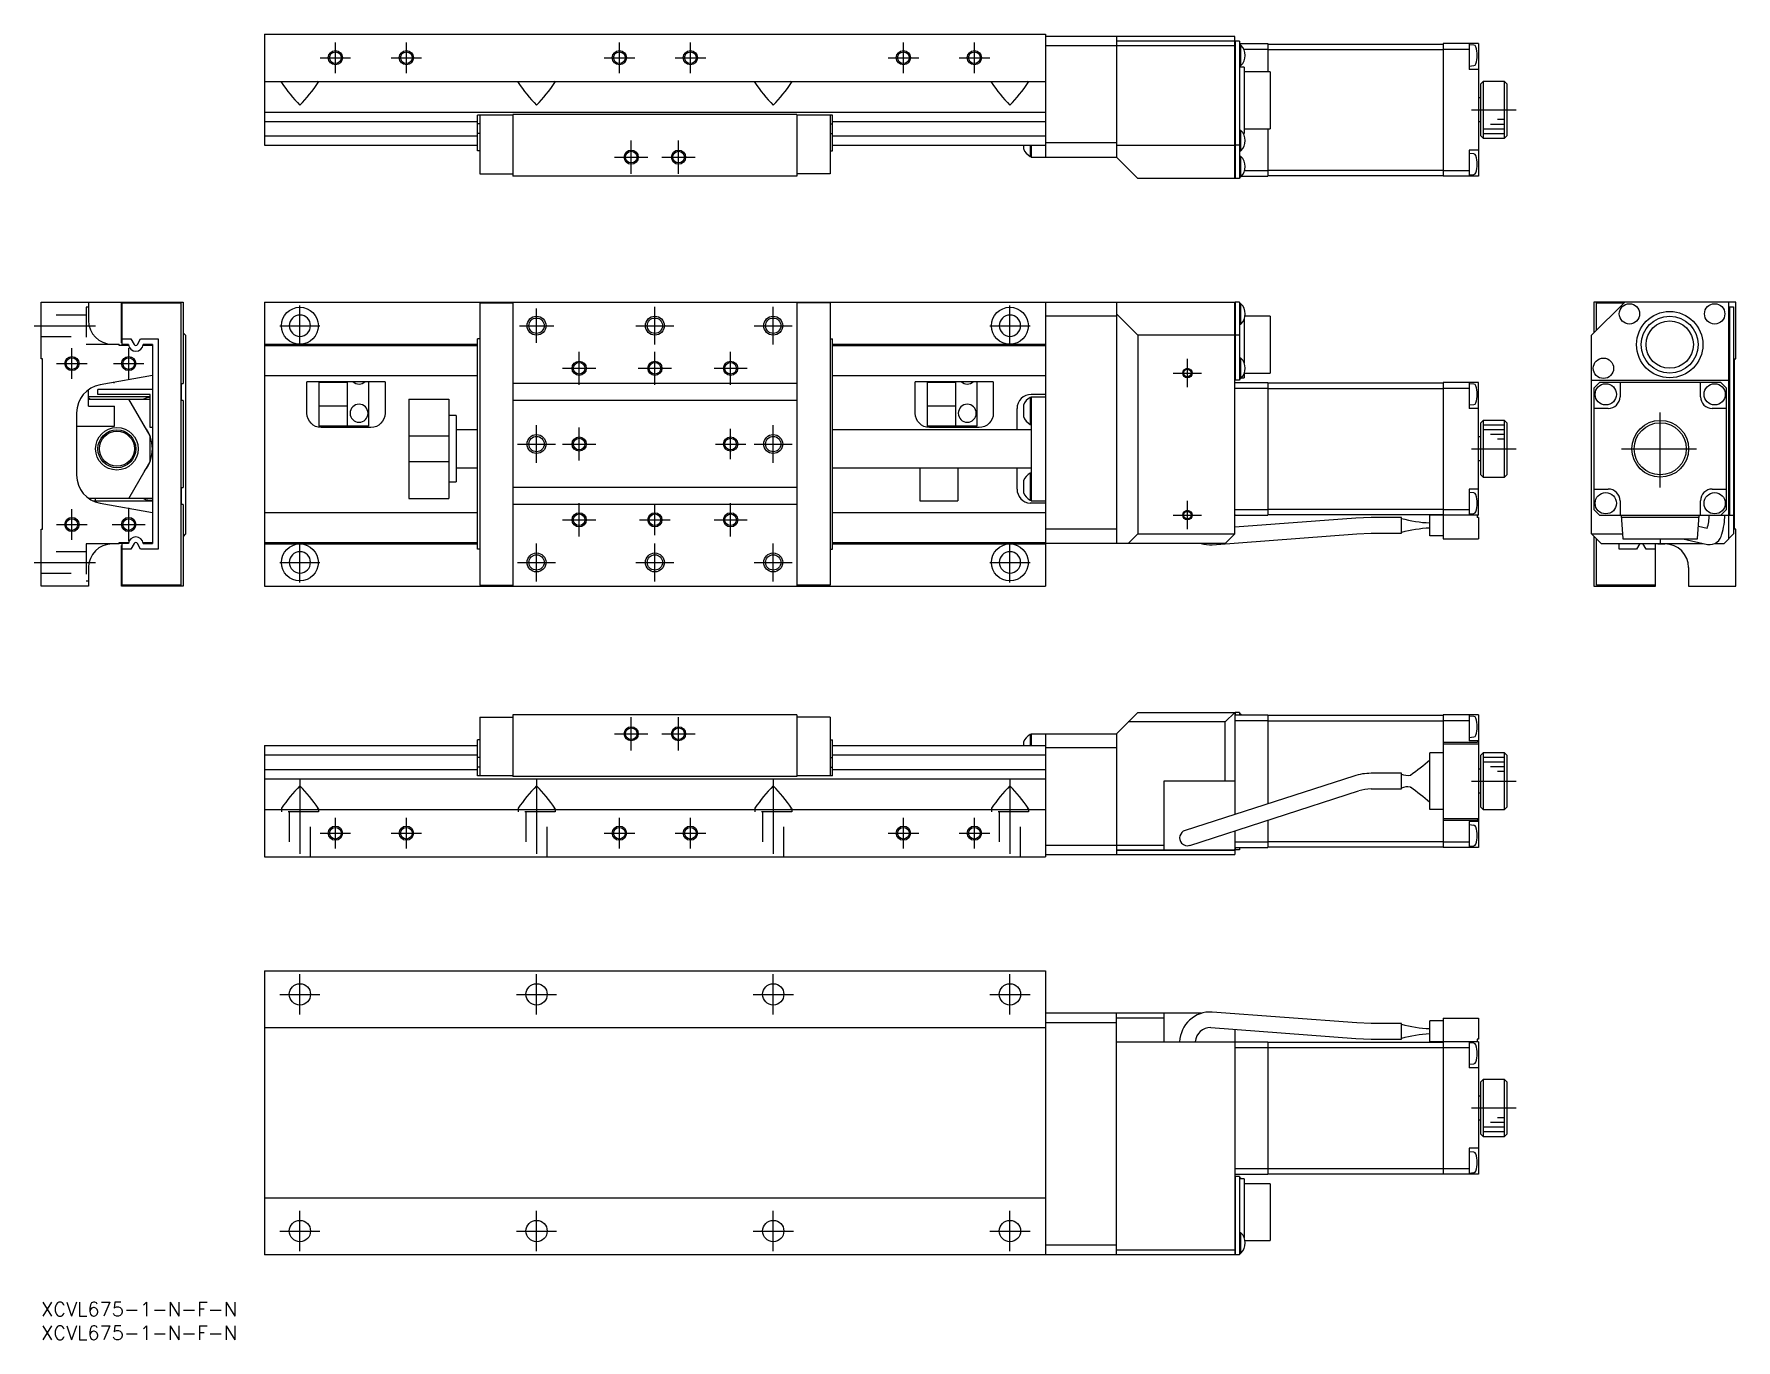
# Model space of a CAD drawing. Extents: x -2 to 358, y -8 to 268.
import ezdxf

# ---------------------------------------------------------------- set-up
doc = ezdxf.new("R2010")
doc.units = 0
doc.header["$LTSCALE"] = 0.5
doc.linetypes.add('CENTER', pattern=[50.8, 31.75, -6.35, 6.35, -6.35])
doc.linetypes.add('DASHED', pattern=[19.05, 12.7, -6.35])
for name, color, linetype in [('MSM_CENTER', 1, 'CENTER'), ('MSM_CONTINUOUS', 7, 'CONTINUOUS'), ('MSM_DASHED', 4, 'DASHED'), ('MSM_NARROW', 5, 'CONTINUOUS'), ('MSM_PART_NUMBER', 7, 'CONTINUOUS')]:
    doc.layers.add(name, color=color, linetype=linetype)
doc.styles.get("Standard").update_dxf_attribs({"font": 'txt.shx', "height": 3, "bigfont": 'bigfont.shx'})

# ---------------------------------------------------------------- blocks, each defined once
blk = doc.blocks.new('*U2')
at = {"layer": 'MSM_PART_NUMBER'}
blk.add_text('XCVL675-1-N-F-N', height=3, dxfattribs=at).set_placement((0, -3))
blk = doc.blocks.new('*U3')
at = {"layer": 'MSM_PART_NUMBER'}
blk.add_text('XCVL675-1-N-F-N', height=3, dxfattribs=at).set_placement((0, -8))

msp = doc.modelspace()

# ---------------------------------------------------------------- linework, layer by layer
at = {"layer": 'MSM_CENTER'}
for p, q in [((62.16, 259.61), (62.16, 266.07)), ((77.16, 259.61), (77.16, 266.07)), ((122.16, 259.61), (122.16, 266.07)), ((137.16, 259.61), (137.16, 266.07)), ((182.16, 259.61), (182.16, 266.07)), ((197.16, 259.61), (197.16, 266.07)), ((58.93, 262.84), (65.39, 262.84)), ((73.93, 262.84), (80.39, 262.84)), ((118.93, 262.84), (125.39, 262.84)), ((133.93, 262.84), (140.39, 262.84)), ((178.93, 262.84), (185.39, 262.84)), ((193.93, 262.84), (200.39, 262.84)), ((302.21, 251.84), (311.61, 251.84)), ((124.66, 238.34), (124.66, 245.34)), ((134.66, 238.34), (134.66, 245.34)), ((121.16, 241.84), (128.16, 241.84)), ((131.16, 241.84), (138.16, 241.84)), ((54.66, 201.99), (54.66, 210.49)), ((104.66, 202.62), (104.66, 209.87)), ((129.66, 202.24), (129.66, 210.24)), ((154.66, 202.24), (154.66, 210.24)), ((204.66, 201.99), (204.66, 210.49)), ((-1.5, 206.24), (11.5, 206.24)), ((50.41, 206.24), (58.91, 206.24)), ((101.04, 206.24), (108.29, 206.24)), ((125.66, 206.24), (133.66, 206.24)), ((150.66, 206.24), (158.66, 206.24)), ((200.41, 206.24), (208.91, 206.24)), ((6.5, 195.02), (6.5, 201.47)), ((18.5, 195.02), (18.5, 201.47)), ((3.27, 198.24), (9.73, 198.24)), ((15.27, 198.24), (21.73, 198.24)), ((113.66, 193.74), (113.66, 200.74)), ((129.66, 193.74), (129.66, 200.74)), ((145.66, 193.74), (145.66, 200.74)), ((242.16, 193.24), (242.16, 199.24)), ((110.16, 197.24), (117.16, 197.24)), ((126.16, 197.24), (133.16, 197.24)), ((142.16, 197.24), (149.16, 197.24)), ((239.16, 196.24), (245.16, 196.24)), ((342.05, 172.04), (342.05, 188.44)), ((104.66, 177.24), (104.66, 185.24)), ((113.66, 177.74), (113.66, 184.74)), ((145.66, 178.02), (145.66, 184.47)), ((154.66, 177.24), (154.66, 185.24)), ((100.66, 181.24), (108.66, 181.24)), ((110.16, 181.24), (117.16, 181.24)), ((142.43, 181.24), (148.89, 181.24)), ((150.66, 181.24), (158.66, 181.24)), ((302.21, 180.24), (311.61, 180.24)), ((333.85, 180.24), (350.25, 180.24)), ((242.16, 163.24), (242.16, 169.24)), ((6.5, 161.02), (6.5, 167.47)), ((18.5, 160.74), (18.5, 167.74)), ((113.66, 161.74), (113.66, 168.74)), ((129.66, 162.02), (129.66, 168.47)), ((145.66, 161.74), (145.66, 168.74)), ((239.16, 166.24), (245.16, 166.24)), ((3.27, 164.24), (9.73, 164.24)), ((15, 164.24), (22, 164.24)), ((110.16, 165.24), (117.16, 165.24)), ((126.43, 165.24), (132.89, 165.24)), ((142.16, 165.24), (149.16, 165.24)), ((54.66, 151.99), (54.66, 160.49)), ((104.66, 152.24), (104.66, 160.24)), ((129.66, 152.24), (129.66, 160.24)), ((154.66, 152.24), (154.66, 160.24)), ((204.66, 151.99), (204.66, 160.49)), ((-1.5, 156.24), (11.5, 156.24)), ((50.41, 156.24), (58.91, 156.24)), ((100.66, 156.24), (108.66, 156.24)), ((125.66, 156.24), (133.66, 156.24)), ((150.66, 156.24), (158.66, 156.24)), ((200.41, 156.24), (208.91, 156.24)), ((124.66, 116.54), (124.66, 123.54)), ((134.66, 116.54), (134.66, 123.54)), ((121.16, 120.04), (128.16, 120.04)), ((131.16, 120.04), (138.16, 120.04)), ((54.66, 110.54), (54.66, 92.04)), ((104.66, 110.54), (104.66, 92.04)), ((154.66, 110.54), (154.66, 92.04)), ((204.66, 110.54), (204.66, 92.04)), ((302.21, 110.04), (311.61, 110.04)), ((62.16, 95.81), (62.16, 102.27)), ((77.16, 95.81), (77.16, 102.27)), ((122.16, 95.81), (122.16, 102.27)), ((137.16, 95.81), (137.16, 102.27)), ((182.16, 95.81), (182.16, 102.27)), ((197.16, 95.81), (197.16, 102.27)), ((58.93, 99.04), (65.39, 99.04)), ((73.93, 99.04), (80.39, 99.04)), ((118.93, 99.04), (125.39, 99.04)), ((133.93, 99.04), (140.39, 99.04)), ((178.93, 99.04), (185.39, 99.04)), ((193.93, 99.04), (200.39, 99.04)), ((54.66, 60.75), (54.66, 69.25)), ((104.66, 60.75), (104.66, 69.25)), ((154.66, 60.75), (154.66, 69.25)), ((204.66, 60.75), (204.66, 69.25)), ((50.41, 65), (58.91, 65)), ((100.41, 65), (108.91, 65)), ((150.41, 65), (158.91, 65)), ((200.41, 65), (208.91, 65)), ((302.21, 41), (311.61, 41)), ((54.66, 10.75), (54.66, 19.25)), ((104.66, 10.75), (104.66, 19.25)), ((154.66, 10.75), (154.66, 19.25)), ((204.66, 10.75), (204.66, 19.25)), ((50.41, 15), (58.91, 15)), ((100.41, 15), (108.91, 15)), ((150.41, 15), (158.91, 15)), ((200.41, 15), (208.91, 15))]:
    msp.add_line(p, q, dxfattribs=at)
at = {"layer": 'MSM_CONTINUOUS'}
for p, q in [((47.16, 267.84), (212.16, 267.84)), ((47.16, 267.84), (47.16, 244.34)), ((212.16, 267.84), (212.16, 241.84)), ((252.16, 267.34), (212.16, 267.34)), ((227.16, 267.34), (227.16, 241.84)), ((252.16, 266.34), (227.16, 266.34)), ((252.16, 266.44), (252.06, 266.34)), ((252.16, 266.44), (252.16, 267.34)), ((252.26, 266.34), (252.16, 266.24)), ((252.16, 237.34), (252.16, 266.34)), ((253.16, 266.34), (252.26, 266.34)), ((252.26, 266.34), (252.26, 237.34)), ((253.16, 266.34), (253.16, 237.34)), ((252.16, 265.34), (212.16, 265.34)), ((253.16, 265.84), (259.16, 265.84)), ((253.46, 265.49), (253.16, 265.49)), ((253.46, 261.19), (253.46, 265.49)), ((254.07, 264.64), (259.16, 264.64)), ((259.16, 265.84), (259.16, 259.84)), ((259.16, 265.74), (296.16, 265.74)), ((259.16, 264.6), (296.16, 264.6)), ((303.66, 265.84), (296.16, 265.84)), ((296.16, 265.84), (296.16, 237.84)), ((296.16, 264.64), (301.66, 264.64)), ((301.66, 265.84), (301.66, 260.34)), ((302.65, 265.51), (301.66, 265.59)), ((303.66, 265.84), (303.66, 237.84)), ((253.16, 261.19), (253.46, 261.19)), ((254.16, 260.84), (253.16, 260.84)), ((254.16, 260.84), (254.16, 246.84)), ((259.66, 259.84), (254.16, 259.84)), ((259.66, 259.84), (259.66, 247.84)), ((301.66, 261.09), (302.65, 261.18)), ((303.66, 260.34), (301.66, 260.34)), ((47.16, 257.84), (212.16, 257.84)), ((50.76, 257.72), (50.92, 257.84)), ((50.77, 257.69), (50.76, 257.72)), ((50.79, 257.58), (50.77, 257.69)), ((58.56, 257.72), (58.41, 257.84)), ((58.53, 257.58), (58.56, 257.69)), ((58.56, 257.69), (58.56, 257.72)), ((100.76, 257.72), (100.92, 257.84)), ((100.77, 257.69), (100.76, 257.72)), ((100.79, 257.58), (100.77, 257.69)), ((108.56, 257.72), (108.41, 257.84)), ((108.53, 257.58), (108.56, 257.69)), ((108.56, 257.69), (108.56, 257.72)), ((150.76, 257.72), (150.92, 257.84)), ((150.77, 257.69), (150.76, 257.72)), ((150.79, 257.58), (150.77, 257.69)), ((158.56, 257.72), (158.41, 257.84)), ((158.53, 257.58), (158.56, 257.69)), ((158.56, 257.69), (158.56, 257.72)), ((200.76, 257.72), (200.92, 257.84)), ((200.77, 257.69), (200.76, 257.72)), ((200.79, 257.58), (200.77, 257.69)), ((208.56, 257.72), (208.41, 257.84)), ((208.53, 257.58), (208.56, 257.69)), ((208.56, 257.69), (208.56, 257.72)), ((304.66, 257.84), (304.16, 257.34)), ((304.16, 246.34), (304.16, 257.34)), ((309.16, 257.84), (304.66, 257.84)), ((304.66, 257.84), (304.66, 245.84)), ((309.66, 257.34), (309.16, 257.84)), ((309.16, 245.84), (309.16, 257.84)), ((309.66, 257.34), (309.66, 246.34)), ((304.16, 254.34), (303.66, 254.34)), ((47.16, 251.34), (212.16, 251.34)), ((47.16, 249.38), (92.16, 249.38)), ((99.66, 250.74), (92.16, 250.74)), ((92.16, 243.14), (92.16, 250.74)), ((92.66, 248.87), (92.16, 248.87)), ((92.66, 250.74), (92.66, 238.34)), ((159.66, 250.84), (99.66, 250.84)), ((99.66, 250.84), (99.66, 237.84)), ((159.66, 250.84), (159.66, 237.84)), ((167.16, 250.74), (159.66, 250.74)), ((166.66, 250.74), (166.66, 238.34)), ((166.66, 248.87), (167.16, 248.87)), ((167.16, 243.14), (167.16, 250.74)), ((167.16, 249.38), (212.16, 249.38)), ((303.66, 249.34), (304.16, 249.34)), ((47.16, 246.31), (92.16, 246.31)), ((92.66, 246.82), (92.16, 246.82)), ((166.66, 246.82), (167.16, 246.82)), ((167.16, 246.31), (212.16, 246.31)), ((227.16, 244.84), (212.16, 244.84)), ((253.46, 247.49), (253.16, 247.49)), ((253.46, 243.19), (253.46, 247.49)), ((253.96, 246.84), (254.16, 246.84)), ((254.16, 247.84), (259.66, 247.84)), ((259.16, 247.84), (259.16, 237.84)), ((304.16, 246.34), (304.66, 245.84)), ((304.66, 245.84), (309.16, 245.84)), ((309.16, 245.84), (309.66, 246.34)), ((47.16, 244.34), (92.16, 244.34)), ((92.66, 243.14), (92.16, 243.14)), ((166.66, 243.14), (167.16, 243.14)), ((167.16, 244.34), (212.16, 244.34)), ((207.51, 244.34), (207.51, 243.63)), ((208.96, 244.34), (208.96, 241.98)), ((208.96, 241.98), (209.16, 241.98)), ((209.16, 244.34), (209.16, 241.84)), ((209.16, 241.84), (227.16, 241.84)), ((227.16, 244.34), (252.16, 244.34)), ((227.16, 241.84), (231.66, 237.34)), ((252.16, 244.39), (252.26, 244.34)), ((253.16, 244.34), (252.26, 244.34)), ((253.16, 243.19), (253.46, 243.19)), ((253.46, 241.99), (253.16, 241.99)), ((253.46, 237.69), (253.46, 241.99)), ((303.66, 243.34), (301.66, 243.34)), ((301.66, 243.34), (301.66, 237.84)), ((302.65, 242.51), (301.66, 242.59)), ((92.66, 238.34), (99.66, 238.34)), ((159.66, 237.84), (99.66, 237.84)), ((166.66, 238.34), (159.66, 238.34)), ((252.16, 237.34), (231.66, 237.34)), ((252.16, 237.44), (252.26, 237.34)), ((253.16, 237.34), (252.26, 237.34)), ((253.16, 237.69), (253.46, 237.69)), ((253.6, 237.84), (259.16, 237.84)), ((254.26, 239.04), (259.16, 239.04)), ((259.16, 239.09), (296.16, 239.09)), ((259.16, 237.94), (296.16, 237.94)), ((296.16, 239.04), (301.66, 239.04)), ((303.66, 237.84), (296.16, 237.84)), ((301.66, 238.09), (302.65, 238.18)), ((0, 199.24), (0, 211.24)), ((0, 211.24), (30, 211.24)), ((10, 211.24), (10, 207.34)), ((17, 211.14), (10, 211.14)), ((17, 202.64), (17, 211.24)), ((17.1, 211.04), (29.5, 211.04)), ((17.1, 202.24), (17.1, 211.04)), ((29.5, 211.04), (29.5, 151.44)), ((30, 211.24), (30, 194.04)), ((47.16, 211.24), (252.16, 211.24)), ((47.16, 211.24), (47.16, 151.24)), ((92.66, 211.04), (99.66, 211.04)), ((92.66, 211.04), (92.66, 151.44)), ((99.66, 211.24), (99.66, 151.24)), ((159.66, 211.24), (159.66, 151.24)), ((166.66, 211.04), (159.66, 211.04)), ((166.66, 211.04), (166.66, 151.44)), ((212.16, 211.24), (212.16, 151.24)), ((227.16, 211.24), (227.16, 160.24)), ((227.16, 208.74), (231.66, 204.24)), ((252.16, 211.14), (252.26, 211.24)), ((252.16, 162.24), (252.16, 211.24)), ((253.16, 211.24), (252.26, 211.24)), ((252.26, 211.24), (252.26, 194.74)), ((253.16, 211.24), (253.16, 194.74)), ((253.46, 210.89), (253.16, 210.89)), ((253.46, 206.59), (253.46, 210.89)), ((334.55, 211.24), (327.55, 204.24)), ((328.05, 211.24), (328.05, 204.74)), ((358.05, 211.24), (328.05, 211.24)), ((328.55, 211.04), (334.35, 211.04)), ((328.55, 205.24), (328.55, 211.04)), ((356.55, 161.24), (356.55, 211.24)), ((356.55, 210.24), (357.55, 210.24)), ((356.65, 210.24), (356.65, 166.24)), ((357.55, 210.24), (357.55, 162.24)), ((358.05, 199.24), (358.05, 211.24)), ((227.16, 208.24), (212.16, 208.24)), ((253.16, 206.59), (253.46, 206.59)), ((254.16, 207.67), (254.16, 198.32)), ((259.66, 208.24), (254.32, 208.24)), ((259.66, 208.24), (259.66, 196.24)), ((15, 202.34), (16.5, 202.34)), ((16.5, 202.04), (16.5, 202.34)), ((18.46, 202.04), (16.5, 202.04)), ((17.1, 202.64), (17, 202.64)), ((17.1, 203.44), (18.98, 203.44)), ((18.43, 202.24), (17.1, 202.24)), ((18.98, 203.44), (19.66, 202.25)), ((20.34, 202.25), (21.02, 203.44)), ((21.02, 203.44), (24.7, 203.44)), ((23.5, 202.04), (21.54, 202.04)), ((23.5, 202.24), (21.57, 202.24)), ((23.5, 202.24), (23.5, 160.24)), ((24.7, 203.44), (24.7, 159.04)), ((30, 204.74), (30.5, 204.24)), ((30.5, 204.24), (30.5, 162.24)), ((47.16, 202.34), (92.16, 202.34)), ((47.16, 202.04), (92.16, 202.04)), ((92.66, 203.44), (92.16, 203.44)), ((92.16, 159.04), (92.16, 203.44)), ((166.66, 203.44), (167.16, 203.44)), ((167.16, 159.04), (167.16, 203.44)), ((167.16, 202.34), (212.16, 202.34)), ((167.16, 202.04), (212.16, 202.04)), ((231.66, 204.24), (231.66, 162.24)), ((252.16, 204.24), (231.66, 204.24)), ((252.16, 204.2), (252.26, 204.24)), ((253.16, 204.24), (252.26, 204.24)), ((327.55, 162.24), (327.55, 204.24)), ((0.3, 199.24), (0, 199.24)), ((0.3, 163.24), (0.3, 199.24)), ((253.46, 199.39), (253.16, 199.39)), ((253.46, 195.09), (253.46, 199.39)), ((357.75, 199.24), (358.05, 199.24)), ((357.75, 163.24), (357.75, 199.24)), ((23.5, 195.69), (12.46, 193.74)), ((15.29, 194.24), (15.5, 194.24)), ((15.5, 194.28), (15.5, 194.24)), ((47.16, 195.69), (92.16, 195.69)), ((72.66, 194.37), (56.16, 194.37)), ((56.16, 187.74), (56.16, 194.37)), ((58.66, 194.37), (58.66, 185.04)), ((64.66, 194.24), (58.66, 194.24)), ((64.66, 194.37), (64.66, 185.04)), ((69.16, 194.37), (69.16, 185.04)), ((72.66, 194.37), (72.66, 187.74)), ((167.16, 195.69), (212.16, 195.69)), ((201.16, 194.37), (184.66, 194.37)), ((184.66, 187.74), (184.66, 194.37)), ((187.16, 194.37), (187.16, 185.04)), ((193.16, 194.24), (187.16, 194.24)), ((193.16, 194.37), (193.16, 185.04)), ((197.66, 194.37), (197.66, 185.04)), ((201.16, 194.37), (201.16, 187.74)), ((252.16, 194.84), (252.26, 194.74)), ((252.16, 194.24), (259.16, 194.24)), ((253.16, 194.74), (252.26, 194.74)), ((253.16, 195.09), (253.46, 195.09)), ((253.6, 195.24), (254.16, 195.24)), ((254.16, 196.17), (254.16, 195.24)), ((254.19, 196.24), (259.66, 196.24)), ((259.16, 194.24), (259.16, 166.24)), ((296.16, 194.24), (296.16, 161.24)), ((303.66, 194.24), (296.16, 194.24)), ((301.66, 194.24), (301.66, 188.74)), ((303.66, 166.24), (303.66, 194.24)), ((327.55, 194.74), (356.55, 194.74)), ((329.25, 194.24), (328.05, 193.04)), ((354.85, 194.24), (329.25, 194.24)), ((333.55, 194.24), (333.55, 191.24)), ((350.55, 191.24), (350.55, 194.24)), ((356.05, 193.04), (354.85, 194.24)), ((10, 189.24), (10, 192.71)), ((23, 191.24), (10, 191.24)), ((10, 190.74), (23, 190.74)), ((23.5, 192.74), (12, 192.74)), ((12, 191.74), (12, 192.74)), ((23, 191.74), (12, 191.74)), ((23, 182.95), (18.5, 190.74)), ((23, 184.74), (23, 191.74)), ((29.65, 194.04), (30, 194.04)), ((29.65, 190.44), (29.65, 194.04)), ((77.66, 190.74), (77.66, 169.74)), ((77.66, 190.74), (86.16, 190.74)), ((86.16, 190.74), (86.16, 169.74)), ((159.66, 194.04), (99.66, 194.04)), ((208.96, 191.1), (208.96, 185.38)), ((209.16, 191.1), (208.96, 191.1)), ((212.16, 191.73), (209.16, 191.73)), ((209.16, 191.24), (209.16, 169.24)), ((209.16, 191.24), (212.16, 191.24)), ((252.16, 193.04), (259.16, 193.04)), ((259.16, 194.14), (296.16, 194.14)), ((259.16, 193), (296.16, 193)), ((296.16, 193.04), (301.66, 193.04)), ((302.65, 193.91), (301.66, 193.99)), ((328.05, 193.04), (328.05, 167.44)), ((356.05, 167.44), (356.05, 193.04)), ((7.5, 187.84), (7.5, 174.65)), ((10, 189.24), (15.5, 189.24)), ((15.5, 185.04), (15.5, 189.24)), ((30, 190.44), (29.65, 190.44)), ((30, 190.44), (30, 172.04)), ((64.66, 189.24), (58.66, 189.24)), ((87.66, 187.24), (86.16, 187.24)), ((87.66, 187.24), (87.66, 173.24)), ((159.66, 190.44), (99.66, 190.44)), ((193.16, 189.24), (187.16, 189.24)), ((206.16, 184.24), (206.16, 188.73)), ((207.51, 189.45), (207.51, 187.03)), ((301.66, 189.49), (302.65, 189.58)), ((303.66, 188.74), (301.66, 188.74)), ((331.05, 188.74), (328.05, 188.74)), ((356.05, 188.74), (353.05, 188.74)), ((7.5, 185.04), (15.5, 185.04)), ((23.5, 184.74), (23, 184.74)), ((69.16, 185.04), (58.66, 185.04)), ((69.66, 184.74), (59.16, 184.74)), ((92.16, 184.24), (87.66, 184.24)), ((209.16, 184.24), (167.16, 184.24)), ((197.66, 185.04), (187.16, 185.04)), ((198.16, 184.74), (187.66, 184.74)), ((208.96, 185.38), (209.16, 185.38)), ((304.66, 186.24), (304.16, 185.74)), ((304.16, 174.74), (304.16, 185.74)), ((304.66, 186.24), (304.66, 174.24)), ((309.16, 186.24), (304.66, 186.24)), ((309.16, 174.24), (309.16, 186.24)), ((309.66, 185.74), (309.16, 186.24)), ((309.66, 185.74), (309.66, 174.74)), ((23, 177.54), (23, 182.95)), ((77.66, 182.95), (86.16, 182.95)), ((304.16, 182.74), (303.66, 182.74)), ((18.5, 169.74), (23, 177.54)), ((77.66, 177.54), (86.16, 177.54)), ((87.66, 176.24), (92.16, 176.24)), ((167.16, 176.24), (209.16, 176.24)), ((185.66, 176.24), (185.66, 169.24)), ((193.66, 176.24), (193.66, 169.24)), ((206.16, 171.73), (206.16, 176.24)), ((303.66, 177.74), (304.16, 177.74)), ((86.16, 173.24), (87.66, 173.24)), ((207.51, 173.45), (207.51, 171.03)), ((208.96, 175.1), (208.96, 169.38)), ((209.16, 175.1), (208.96, 175.1)), ((304.16, 174.74), (304.66, 174.24)), ((304.66, 174.24), (309.16, 174.24)), ((309.16, 174.24), (309.66, 174.74)), ((23.5, 169.74), (10.05, 169.74)), ((10.9, 169.24), (23.5, 169.24)), ((11.5, 169.24), (11.5, 169.74)), ((29.65, 172.04), (30, 172.04)), ((29.65, 168.44), (29.65, 172.04)), ((77.66, 169.74), (86.16, 169.74)), ((159.66, 172.04), (99.66, 172.04)), ((185.66, 169.24), (193.66, 169.24)), ((208.96, 169.38), (209.16, 169.38)), ((209.16, 169.24), (212.16, 169.24)), ((303.66, 171.74), (301.66, 171.74)), ((301.66, 171.74), (301.66, 166.24)), ((302.65, 170.91), (301.66, 170.99)), ((328.05, 171.74), (331.05, 171.74)), ((333.55, 169.24), (333.55, 166.24)), ((350.55, 166.24), (350.55, 169.24)), ((353.05, 171.74), (356.05, 171.74)), ((12.46, 168.74), (23.5, 166.8)), ((30, 168.44), (29.65, 168.44)), ((30, 168.44), (30, 151.24)), ((47.16, 166.8), (92.16, 166.8)), ((159.66, 168.44), (99.66, 168.44)), ((167.16, 166.8), (212.16, 166.8)), ((212.16, 168.73), (209.16, 168.73)), ((252.16, 167.44), (259.16, 167.44)), ((252.16, 166.34), (252.26, 166.24)), ((277.71, 165.57), (252.16, 163.65)), ((252.26, 166.24), (259.16, 166.24)), ((259.16, 167.49), (296.16, 167.49)), ((259.16, 166.34), (296.16, 166.34)), ((280.98, 165.69), (277.71, 165.57)), ((287.36, 165.69), (280.98, 165.69)), ((287.36, 162.39), (287.36, 165.69)), ((293.36, 161.84), (293.36, 166.24)), ((303.66, 166.24), (293.36, 166.24)), ((296.16, 167.44), (301.66, 167.44)), ((301.66, 166.49), (302.65, 166.58)), ((303.36, 166.24), (303.36, 165.74)), ((303.66, 165.74), (303.36, 165.74)), ((303.66, 165.74), (303.66, 161.24)), ((328.05, 167.44), (329.25, 166.24)), ((329.25, 166.24), (356.55, 166.24)), ((333.8, 166.24), (334.15, 161.24)), ((350.26, 165.74), (333.83, 165.74)), ((349.95, 161.24), (350.3, 166.24)), ((354.85, 166.24), (356.05, 167.44)), ((356.65, 166.24), (356.55, 166.34)), ((356.65, 166.24), (357.55, 166.24)), ((0, 163.24), (0.3, 163.24)), ((0, 151.24), (0, 163.24)), ((30.5, 162.24), (30, 161.74)), ((227.16, 163.24), (212.16, 163.24)), ((231.66, 162.24), (229.66, 160.24)), ((231.66, 162.24), (252.16, 162.24)), ((247.39, 159.98), (277.96, 162.28)), ((250.16, 160.24), (252.16, 162.24)), ((277.96, 162.28), (280.98, 162.39)), ((280.98, 162.39), (287.36, 162.39)), ((296.16, 161.84), (293.36, 161.84)), ((329.55, 160.24), (327.55, 162.24)), ((327.55, 162.24), (334.08, 162.24)), ((351.97, 163.42), (350.13, 163.85)), ((355.55, 160.24), (357.55, 162.24)), ((358.05, 163.24), (357.75, 163.24)), ((358.05, 151.24), (358.05, 163.24)), ((16.5, 160.14), (15, 160.14)), ((16.5, 160.44), (18.46, 160.44)), ((16.5, 160.14), (16.5, 160.44)), ((16.5, 160.34), (18.44, 160.34)), ((18.43, 160.24), (16.5, 160.24)), ((17, 151.24), (17, 159.84)), ((17, 159.84), (17.1, 159.84)), ((17.1, 151.44), (17.1, 160.24)), ((18.98, 159.04), (17.1, 159.04)), ((19.66, 160.24), (18.98, 159.04)), ((21.02, 159.04), (20.34, 160.24)), ((24.7, 159.04), (21.02, 159.04)), ((21.54, 160.44), (23.5, 160.44)), ((21.56, 160.34), (23.5, 160.34)), ((21.57, 160.24), (23.5, 160.24)), ((23, 160.24), (23.2, 160.44)), ((47.16, 160.44), (92.16, 160.44)), ((47.16, 160.14), (92.16, 160.14)), ((92.66, 159.04), (92.16, 159.04)), ((166.66, 159.04), (167.16, 159.04)), ((167.16, 160.44), (212.16, 160.44)), ((167.16, 160.14), (212.16, 160.14)), ((250.16, 160.24), (212.16, 160.24)), ((296.16, 161.24), (303.66, 161.24)), ((328.05, 161.74), (328.05, 151.24)), ((328.55, 151.44), (328.55, 161.24)), ((329.55, 160.24), (351.07, 160.24)), ((333.35, 159.04), (333.35, 160.24)), ((337.02, 159.04), (333.35, 159.04)), ((334.15, 161.24), (349.95, 161.24)), ((337.71, 160.24), (337.02, 159.04)), ((339.07, 159.04), (338.38, 160.24)), ((340.95, 159.04), (339.07, 159.04)), ((340.95, 160.24), (340.95, 151.44)), ((341.05, 159.84), (340.95, 159.84)), ((341.05, 151.24), (341.05, 159.84)), ((341.55, 160.14), (341.55, 160.24)), ((341.55, 160.14), (343.05, 160.14)), ((342.05, 161.24), (342.05, 160.24)), ((346.79, 161.24), (352.03, 160.02)), ((352.03, 160.02), (352.04, 160.02)), ((353.57, 160.24), (355.55, 160.24)), ((10, 155.14), (10, 151.24)), ((348.05, 155.14), (348.05, 151.24)), ((10, 151.24), (0, 151.24)), ((30, 151.24), (17, 151.24)), ((29.5, 151.44), (17.1, 151.44)), ((47.16, 151.24), (212.16, 151.24)), ((92.66, 151.44), (99.66, 151.44)), ((166.66, 151.44), (159.66, 151.44)), ((328.05, 151.24), (341.05, 151.24)), ((340.95, 151.44), (328.55, 151.44)), ((348.05, 151.24), (358.05, 151.24)), ((92.66, 123.54), (99.66, 123.54)), ((92.66, 123.54), (92.66, 111.14)), ((159.66, 124.04), (99.66, 124.04)), ((99.66, 124.04), (99.66, 111.04)), ((159.66, 124.04), (159.66, 111.04)), ((166.66, 123.54), (159.66, 123.54)), ((166.66, 123.54), (166.66, 111.14)), ((231.66, 124.54), (227.16, 120.04)), ((250.16, 122.54), (229.66, 122.54)), ((231.66, 124.54), (252.16, 124.54)), ((250.16, 122.54), (252.16, 124.54)), ((250.16, 110.04), (250.16, 122.54)), ((252.16, 124.44), (252.26, 124.54)), ((252.16, 124.54), (252.16, 103)), ((252.16, 124.04), (259.16, 124.04)), ((252.16, 122.94), (252.26, 122.84)), ((252.26, 124.54), (252.26, 124.04)), ((253.16, 124.54), (252.26, 124.54)), ((252.26, 122.84), (259.16, 122.84)), ((252.26, 103.03), (252.26, 122.84)), ((253.16, 124.54), (253.16, 124.04)), ((253.46, 124.19), (253.16, 124.19)), ((253.46, 124.04), (253.46, 124.19)), ((259.16, 124.04), (259.16, 105.26)), ((259.16, 123.94), (296.16, 123.94)), ((259.16, 122.8), (296.16, 122.8)), ((303.66, 124.04), (296.16, 124.04)), ((296.16, 124.04), (296.16, 96.04)), ((296.16, 122.84), (301.66, 122.84)), ((301.66, 124.04), (301.66, 118.54)), ((302.65, 123.7), (301.66, 123.79)), ((303.66, 124.04), (303.66, 96.04)), ((92.66, 118.74), (92.16, 118.74)), ((92.16, 111.14), (92.16, 118.74)), ((166.66, 118.74), (167.16, 118.74)), ((167.16, 111.14), (167.16, 118.74)), ((208.96, 119.9), (208.96, 117.54)), ((209.16, 119.9), (208.96, 119.9)), ((209.16, 120.04), (227.16, 120.04)), ((209.16, 120.04), (209.16, 117.54)), ((212.16, 120.04), (212.16, 94.04)), ((227.16, 120.04), (227.16, 94.54)), ((301.66, 119.29), (302.65, 119.38)), ((47.16, 117.54), (47.16, 94.04)), ((47.16, 117.54), (92.16, 117.54)), ((47.16, 115.58), (92.16, 115.58)), ((92.66, 115.06), (92.16, 115.06)), ((166.66, 115.06), (167.16, 115.06)), ((167.16, 117.54), (212.16, 117.54)), ((167.16, 115.58), (212.16, 115.58)), ((207.51, 118.25), (207.51, 117.54)), ((227.16, 117.04), (212.16, 117.04)), ((293.36, 104.04), (293.36, 116.04)), ((296.16, 116.04), (293.36, 116.04)), ((296.16, 118.29), (303.36, 118.29)), ((296.16, 117.94), (303.66, 117.94)), ((303.66, 118.54), (301.66, 118.54)), ((303.36, 118.29), (303.36, 118.25)), ((303.66, 118.25), (303.36, 118.25)), ((304.66, 116.04), (304.16, 115.54)), ((304.16, 104.54), (304.16, 115.54)), ((304.66, 116.04), (304.66, 104.04)), ((309.16, 116.04), (304.66, 116.04)), ((309.16, 104.04), (309.16, 116.04)), ((309.66, 115.54), (309.16, 116.04)), ((309.66, 115.54), (309.66, 104.54)), ((47.16, 112.5), (92.16, 112.5)), ((92.66, 113.01), (92.16, 113.01)), ((166.66, 113.01), (167.16, 113.01)), ((167.16, 112.5), (212.16, 112.5)), ((287.36, 111.69), (280.98, 111.69)), ((287.36, 108.39), (287.36, 111.69)), ((304.16, 112.54), (303.66, 112.54)), ((47.16, 110.54), (212.16, 110.54)), ((99.66, 111.14), (92.16, 111.14)), ((159.66, 111.04), (99.66, 111.04)), ((167.16, 111.14), (159.66, 111.14)), ((237.16, 110.04), (237.16, 95.54)), ((252.16, 110.04), (237.16, 110.04)), ((277.33, 111.12), (241.67, 99.61)), ((242.68, 96.47), (278.34, 107.98)), ((280.98, 108.39), (287.36, 108.39)), ((289.22, 108.78), (289.31, 108.74)), ((50.79, 104.3), (50.77, 104.2)), ((58.53, 104.3), (58.56, 104.2)), ((100.79, 104.3), (100.77, 104.2)), ((108.53, 104.3), (108.56, 104.2)), ((150.79, 104.3), (150.77, 104.2)), ((158.53, 104.3), (158.56, 104.2)), ((200.79, 104.3), (200.77, 104.2)), ((208.53, 104.3), (208.56, 104.2)), ((303.66, 107.54), (304.16, 107.54)), ((304.16, 104.54), (304.66, 104.04)), ((309.16, 104.04), (309.66, 104.54)), ((47.16, 104.04), (212.16, 104.04)), ((50.77, 104.2), (50.76, 104.16)), ((50.76, 104.16), (50.92, 104.04)), ((58.56, 104.16), (58.41, 104.04)), ((58.56, 104.2), (58.56, 104.16)), ((100.77, 104.2), (100.76, 104.16)), ((100.76, 104.16), (100.92, 104.04)), ((108.56, 104.16), (108.41, 104.04)), ((108.56, 104.2), (108.56, 104.16)), ((150.77, 104.2), (150.76, 104.16)), ((150.76, 104.16), (150.92, 104.04)), ((158.56, 104.16), (158.41, 104.04)), ((158.56, 104.2), (158.56, 104.16)), ((200.77, 104.2), (200.76, 104.16)), ((200.76, 104.16), (200.92, 104.04)), ((208.56, 104.16), (208.41, 104.04)), ((208.56, 104.2), (208.56, 104.16)), ((259.16, 101.79), (259.16, 96.04)), ((296.16, 104.04), (293.36, 104.04)), ((296.16, 102.14), (303.66, 102.14)), ((296.16, 101.79), (303.36, 101.79)), ((303.66, 101.54), (301.66, 101.54)), ((301.66, 101.54), (301.66, 96.04)), ((302.65, 100.7), (301.66, 100.79)), ((303.66, 101.82), (303.36, 101.82)), ((303.36, 101.82), (303.36, 101.79)), ((304.66, 104.04), (309.16, 104.04)), ((252.16, 99.53), (252.16, 95.54)), ((252.26, 97.24), (252.16, 97.14)), ((252.26, 97.24), (252.26, 99.56)), ((252.26, 97.24), (259.16, 97.24)), ((259.16, 97.28), (296.16, 97.28)), ((296.16, 97.24), (301.66, 97.24)), ((47.16, 94.04), (212.16, 94.04)), ((212.16, 96.54), (237.16, 96.54)), ((212.16, 94.54), (252.16, 94.54)), ((227.16, 95.54), (252.16, 95.54)), ((227.16, 95.44), (252.16, 95.44)), ((252.16, 95.44), (252.06, 95.54)), ((252.16, 96.04), (259.16, 96.04)), ((252.26, 95.54), (252.16, 95.64)), ((252.16, 95.44), (252.16, 94.54)), ((252.26, 96.04), (252.26, 95.54)), ((253.16, 95.54), (252.26, 95.54)), ((253.16, 96.04), (253.16, 95.54)), ((259.16, 96.14), (296.16, 96.14)), ((303.66, 96.04), (296.16, 96.04)), ((301.66, 96.29), (302.65, 96.38)), ((47.16, 70), (212.16, 70)), ((47.16, 70), (47.16, 10)), ((212.16, 70), (212.16, 10)), ((277.96, 58.96), (247.39, 61.26)), ((47.16, 58), (212.16, 58)), ((245.09, 61), (212.16, 61)), ((227.16, 59), (212.16, 59)), ((227.16, 10), (227.16, 61)), ((237.16, 60), (227.16, 60)), ((237.16, 61), (237.16, 55)), ((247.14, 57.97), (277.71, 55.67)), ((252.16, 57.59), (252.16, 10)), ((280.98, 58.85), (277.96, 58.96)), ((287.36, 58.85), (280.98, 58.85)), ((287.36, 55.55), (287.36, 58.85)), ((293.36, 55), (293.36, 59.4)), ((296.16, 59.4), (293.36, 59.4)), ((296.16, 60), (303.66, 60)), ((296.16, 60), (296.16, 27)), ((303.66, 60), (303.66, 55.5)), ((227.16, 55), (252.16, 55)), ((252.26, 55), (252.16, 54.9)), ((252.26, 55), (259.16, 55)), ((259.16, 55), (259.16, 27)), ((259.16, 54.9), (296.16, 54.9)), ((277.71, 55.67), (280.98, 55.55)), ((280.98, 55.55), (287.36, 55.55)), ((303.66, 55), (293.36, 55)), ((301.66, 55), (301.66, 49.5)), ((302.65, 54.66), (301.66, 54.75)), ((303.66, 55.5), (303.36, 55.5)), ((303.36, 55.5), (303.36, 55)), ((303.66, 55), (303.66, 27)), ((252.16, 53.8), (259.16, 53.8)), ((259.16, 53.76), (296.16, 53.76)), ((296.16, 53.8), (301.66, 53.8)), ((301.66, 50.25), (302.65, 50.34)), ((303.66, 49.5), (301.66, 49.5)), ((304.66, 47), (304.16, 46.5)), ((304.66, 47), (304.66, 35)), ((309.16, 47), (304.66, 47)), ((309.16, 35), (309.16, 47)), ((309.66, 46.5), (309.16, 47)), ((304.16, 43.5), (303.66, 43.5)), ((304.16, 35.5), (304.16, 46.5)), ((309.66, 46.5), (309.66, 35.5)), ((303.66, 38.5), (304.16, 38.5)), ((303.66, 32.5), (301.66, 32.5)), ((301.66, 32.5), (301.66, 27)), ((304.16, 35.5), (304.66, 35)), ((304.66, 35), (309.16, 35)), ((309.16, 35), (309.66, 35.5)), ((302.65, 31.66), (301.66, 31.75)), ((252.16, 28.2), (259.16, 28.2)), ((252.16, 27), (259.16, 27)), ((252.26, 26.5), (252.16, 26.4)), ((252.26, 26.5), (252.26, 10)), ((253.16, 26.5), (252.26, 26.5)), ((253.16, 26.5), (253.16, 10)), ((253.46, 26.15), (253.16, 26.15)), ((254.16, 26), (253.16, 26)), ((253.46, 26), (253.46, 26.15)), ((254.16, 26), (254.16, 13.58)), ((259.16, 28.24), (296.16, 28.24)), ((259.16, 27.1), (296.16, 27.1)), ((296.16, 28.2), (301.66, 28.2)), ((303.66, 27), (296.16, 27)), ((301.66, 27.25), (302.65, 27.34)), ((47.16, 22), (212.16, 22)), ((259.66, 25), (254.16, 25)), ((259.66, 25), (259.66, 13)), ((253.46, 14.65), (253.16, 14.65)), ((253.46, 10.35), (253.46, 14.65)), ((227.16, 12), (212.16, 12)), ((252.16, 11), (227.16, 11)), ((254.32, 13), (259.66, 13)), ((252.16, 10), (47.16, 10)), ((252.26, 10), (252.16, 10.1)), ((253.16, 10), (252.26, 10)), ((253.16, 10.35), (253.46, 10.35))]:
    msp.add_line(p, q, dxfattribs=at)
for centre, radius in [((62.16, 262.84), 1.23), ((77.16, 262.84), 1.23), ((122.16, 262.84), 1.23), ((137.16, 262.84), 1.23), ((182.16, 262.84), 1.23), ((197.16, 262.84), 1.23), ((124.66, 241.84), 1.23), ((134.66, 241.84), 1.23), ((54.66, 206.24), 3.9), ((204.66, 206.24), 3.9), ((335.55, 208.74), 2.15), ((344.05, 202.24), 7), ((353.55, 208.74), 2.15), ((104.66, 206.24), 1.62), ((129.66, 206.24), 1.62), ((154.66, 206.24), 1.62), ((344.05, 202.24), 6), ((344.05, 202.24), 5), ((6.5, 198.24), 1.23), ((18.5, 198.24), 1.23), ((113.66, 197.24), 1.23), ((129.66, 197.24), 1.23), ((145.66, 197.24), 1.23), ((330.05, 197.24), 2.15), ((242.16, 196.24), 0.783), ((330.55, 191.74), 2.25), ((353.55, 191.74), 2.25), ((16, 180.24), 4.5), ((16, 180.24), 4), ((16, 180.24), 3.7), ((342.05, 180.24), 6), ((342.05, 180.24), 5.5), ((104.66, 181.24), 1.62), ((113.66, 181.24), 1.23), ((145.66, 181.24), 1.23), ((154.66, 181.24), 1.62), ((330.55, 168.74), 2.25), ((353.55, 168.74), 2.25), ((6.5, 164.24), 1.23), ((18.5, 164.24), 1.23), ((113.66, 165.24), 1.23), ((129.66, 165.24), 1.23), ((145.66, 165.24), 1.23), ((242.16, 166.24), 0.783), ((54.66, 156.24), 3.9), ((204.66, 156.24), 3.9), ((104.66, 156.24), 1.62), ((129.66, 156.24), 1.62), ((154.66, 156.24), 1.62), ((124.66, 120.04), 1.23), ((134.66, 120.04), 1.23), ((62.16, 99.04), 1.23), ((77.16, 99.04), 1.23), ((122.16, 99.04), 1.23), ((137.16, 99.04), 1.23), ((182.16, 99.04), 1.23), ((197.16, 99.04), 1.23), ((54.66, 65), 2.25), ((104.66, 65), 2.25), ((154.66, 65), 2.25), ((204.66, 65), 2.25), ((54.66, 15), 2.25), ((104.66, 15), 2.25), ((154.66, 15), 2.25), ((204.66, 15), 2.25)]:
    msp.add_circle(centre, radius, dxfattribs=at)
at = {"layer": 'MSM_CONTINUOUS', "extrusion": (0, 0, -1)}
for centre, radius in [((-54.66, 206.24), 2.25), ((-204.66, 206.24), 2.25), ((-67.16, 187.74), 1.9), ((-195.66, 187.74), 1.9), ((-54.66, 156.24), 2.25), ((-204.66, 156.24), 2.25)]:
    msp.add_circle(centre, radius, dxfattribs=at)
at = {"layer": 'MSM_CONTINUOUS'}
for centre, radius, start, end in [((251.36, 263.34), 3, 314.22, 45.78), ((302.61, 265.01), 0.5, 17.6292, 85), ((297.36, 263.34), 6, 342.3708, 17.6292), ((302.61, 261.68), 0.5, 275, 342.3708), ((78.58, 276.31), 33.51, 213.969, 224.4521), ((30.75, 276.31), 33.51, 315.5479, 326.031), ((128.58, 276.31), 33.51, 213.969, 224.4521), ((80.75, 276.31), 33.51, 315.5479, 326.031), ((178.58, 276.31), 33.51, 213.969, 224.4521), ((130.75, 276.31), 33.51, 315.5479, 326.031), ((228.58, 276.31), 33.51, 213.969, 224.4521), ((180.75, 276.31), 33.51, 315.5479, 326.031), ((251.36, 245.34), 3, 314.22, 45.78), ((210.54, 244.83), 3.25, 201.5574, 241.0598), ((251.36, 239.84), 3, 314.22, 45.78), ((302.61, 242.01), 0.5, 17.6292, 85), ((297.36, 240.34), 6, 342.3708, 17.6292), ((302.61, 238.68), 0.5, 275, 342.3708), ((251.36, 208.74), 3, 314.22, 45.78), ((15, 207.34), 5, 180, 270), ((20, 202.44), 1.59, 187.2376, 352.7624), ((20, 202.44), 0.388, 210, 330), ((251.36, 197.24), 3, 314.22, 45.78), ((13.5, 187.84), 6, 100, 180), ((9, 188.24), 2.85, 61.3056, 69.459), ((23, 188.24), 2.85, 90, 118.6944), ((209.16, 188.73), 3, 90, 180), ((210.54, 188.26), 3.25, 118.9402, 158.4426), ((302.61, 193.41), 0.5, 17.6292, 85), ((297.36, 191.74), 6, 342.3708, 17.6292), ((331.05, 191.24), 2.5, 270, 0), ((353.05, 191.24), 2.5, 180, 270), ((210.54, 188.23), 3.25, 201.5574, 241.0598), ((302.61, 190.08), 0.5, 275, 342.3708), ((16, 180.24), 7.5, 321.3689, 38.6311), ((13.5, 174.65), 6, 180, 260), ((210.54, 172.26), 3.25, 118.9402, 158.4426), ((23, 172.24), 2.85, 241.3056, 280.1042), ((209.16, 171.73), 3, 180, 265.3245), ((210.54, 172.23), 3.25, 201.5574, 241.0598), ((302.61, 170.41), 0.5, 17.6292, 85), ((297.36, 168.74), 6, 342.3708, 17.6292), ((331.05, 169.24), 2.5, 0, 90), ((353.05, 169.24), 2.5, 90, 180), ((294.51, 191.48), 26.91, 254.5954, 267.5566), ((302.61, 167.08), 0.5, 275, 342.3708), ((342.48, 166.27), 9.91, 343.2914, 359.8447), ((342.42, 166.3), 13.28, 342.1747, 359.7442), ((294.78, 134.91), 28.62, 92.8322, 105.0159), ((352.42, 162.66), 2.67, 262.8096, 350.973), ((15, 155.14), 5, 90, 180), ((20, 160.04), 1.59, 7.2376, 172.7624), ((20, 160.04), 0.388, 30, 150), ((246.92, 166.15), 6.19, 252.7799, 274.2978), ((343.05, 155.14), 5, 0, 90), ((251.36, 122.04), 3, 41.8103, 45.78), ((302.61, 123.21), 0.5, 17.6292, 85), ((297.36, 121.54), 6, 342.3708, 17.6292), ((210.54, 117.06), 3.25, 118.9402, 158.4426), ((302.61, 119.87), 0.5, 275, 342.3708), ((280.98, 99.79), 11.9, 89.9931, 107.8657), ((288.63, 114.22), 2.97, 244.6953, 282.2258), ((261.33, 151.07), 48.58, 305.093, 311.2478), ((78.58, 85.58), 33.51, 135.5479, 146.031), ((30.75, 85.58), 33.51, 33.969, 44.4521), ((128.58, 85.58), 33.51, 135.5479, 146.031), ((80.75, 85.58), 33.51, 33.969, 44.4521), ((178.58, 85.58), 33.51, 135.5479, 146.031), ((130.75, 85.58), 33.51, 33.969, 44.4521), ((228.58, 85.58), 33.51, 135.5479, 146.031), ((180.75, 85.58), 33.51, 33.969, 44.4521), ((280.98, 99.8), 8.59, 89.9886, 107.8626), ((288.68, 105.62), 3.21, 80.2787, 114.1179), ((254.01, 59.86), 60.29, 49.2516, 54.1616), ((302.61, 100.21), 0.5, 17.6292, 85), ((242.17, 98.04), 1.65, 107.7205, 220.904), ((297.36, 98.54), 6, 342.3708, 17.6292), ((242.18, 98.05), 1.65, 220.9824, 287.9811), ((302.61, 96.87), 0.5, 275, 342.3708), ((247.01, 54.78), 6.49, 86.7108, 178.0467), ((247.01, 54.79), 3.19, 87.716, 176.1801), ((294.78, 86.34), 28.62, 254.9841, 267.1678), ((294.82, 27.79), 28.89, 92.8902, 104.9579), ((302.61, 54.17), 0.5, 17.6292, 85), ((297.36, 52.5), 6, 342.3708, 17.6292), ((302.61, 50.83), 0.5, 275, 342.3708), ((302.61, 31.17), 0.5, 17.6292, 85), ((297.36, 29.5), 6, 342.3708, 17.6292), ((251.36, 24), 3, 41.8103, 45.78), ((302.61, 27.83), 0.5, 275, 342.3708), ((251.36, 24), 3, 19.4712, 21.0395), ((251.36, 12.5), 3, 314.22, 45.78)]:
    msp.add_arc(centre, radius, start, end, dxfattribs=at)
at = {"layer": 'MSM_CONTINUOUS', "extrusion": (0, 0, -1)}
for centre, radius, start, end in [((-67.16, 195.74), 1.9, 226.3793, 313.6207), ((-195.66, 195.74), 1.9, 226.3793, 313.6207), ((-59.16, 187.74), 3, 270, 0), ((-69.66, 187.74), 3, 180, 270), ((-187.66, 187.74), 3, 270, 0), ((-198.16, 187.74), 3, 180, 270), ((-209.16, 171.73), 3, 270, 274.6755)]:
    msp.add_arc(centre, radius, start, end, dxfattribs=at)
at = {"layer": 'MSM_DASHED'}
for p, q in [((9.5, 210.14), (9.5, 202.34)), ((10, 210.14), (9.5, 210.14)), ((9.5, 208.49), (0, 208.49)), ((0, 203.99), (9.5, 203.99)), ((9.5, 202.34), (15, 202.34)), ((9.5, 158.49), (0, 158.49)), ((9.5, 160.14), (9.5, 152.34)), ((15, 160.14), (9.5, 160.14)), ((0, 153.99), (9.5, 153.99)), ((9.5, 152.34), (10, 152.34)), ((50.76, 104.16), (50.76, 103.54)), ((58.56, 103.54), (50.76, 103.54)), ((52.41, 103.54), (52.41, 94.04)), ((56.91, 94.04), (56.91, 103.54)), ((58.56, 104.16), (58.56, 103.54)), ((100.76, 104.16), (100.76, 103.54)), ((108.56, 103.54), (100.76, 103.54)), ((102.41, 103.54), (102.41, 94.04)), ((106.91, 94.04), (106.91, 103.54)), ((108.56, 104.16), (108.56, 103.54)), ((150.76, 104.16), (150.76, 103.54)), ((158.56, 103.54), (150.76, 103.54)), ((152.41, 103.54), (152.41, 94.04)), ((156.91, 94.04), (156.91, 103.54)), ((158.56, 104.16), (158.56, 103.54)), ((200.76, 104.16), (200.76, 103.54)), ((208.56, 103.54), (200.76, 103.54)), ((202.41, 103.54), (202.41, 94.04)), ((206.91, 94.04), (206.91, 103.54)), ((208.56, 104.16), (208.56, 103.54))]:
    msp.add_line(p, q, dxfattribs=at)
at = {"layer": 'MSM_NARROW'}
for p, q in [((306.16, 248.84), (309.16, 248.84)), ((307.66, 249.84), (309.16, 249.84)), ((304.66, 247.84), (309.16, 247.84)), ((304.66, 246.84), (309.16, 246.84)), ((309.16, 185.24), (304.66, 185.24)), ((309.16, 184.24), (304.66, 184.24)), ((309.16, 183.24), (306.16, 183.24)), ((309.16, 182.24), (307.66, 182.24)), ((309.16, 115.04), (304.66, 115.04)), ((309.16, 114.04), (304.66, 114.04)), ((309.16, 113.04), (306.16, 113.04)), ((309.16, 112.04), (307.66, 112.04)), ((304.66, 37), (309.16, 37)), ((304.66, 36), (309.16, 36)), ((306.16, 38), (309.16, 38)), ((307.66, 39), (309.16, 39))]:
    msp.add_line(p, q, dxfattribs=at)
for centre, radius in [((62.16, 262.84), 1.5), ((77.16, 262.84), 1.5), ((122.16, 262.84), 1.5), ((137.16, 262.84), 1.5), ((182.16, 262.84), 1.5), ((197.16, 262.84), 1.5), ((124.66, 241.84), 1.5), ((134.66, 241.84), 1.5), ((104.66, 206.24), 2), ((129.66, 206.24), 2), ((154.66, 206.24), 2), ((6.5, 198.24), 1.5), ((18.5, 198.24), 1.5), ((113.66, 197.24), 1.5), ((129.66, 197.24), 1.5), ((145.66, 197.24), 1.5), ((242.16, 196.24), 1), ((104.66, 181.24), 2), ((113.66, 181.24), 1.5), ((145.66, 181.24), 1.5), ((154.66, 181.24), 2), ((6.5, 164.24), 1.5), ((18.5, 164.24), 1.5), ((113.66, 165.24), 1.5), ((129.66, 165.24), 1.5), ((145.66, 165.24), 1.5), ((242.16, 166.24), 1), ((104.66, 156.24), 2), ((129.66, 156.24), 2), ((154.66, 156.24), 2), ((124.66, 120.04), 1.5), ((134.66, 120.04), 1.5), ((62.16, 99.04), 1.5), ((77.16, 99.04), 1.5), ((122.16, 99.04), 1.5), ((137.16, 99.04), 1.5), ((182.16, 99.04), 1.5), ((197.16, 99.04), 1.5)]:
    msp.add_circle(centre, radius, dxfattribs=at)

# ---------------------------------------------------------------- block references
at = {"layer": 'MSM_CONTINUOUS'}
for name in ['*U2', '*U3']:
    msp.add_blockref(name, (0, 0), dxfattribs=at)

doc.saveas('drawing.dxf')
